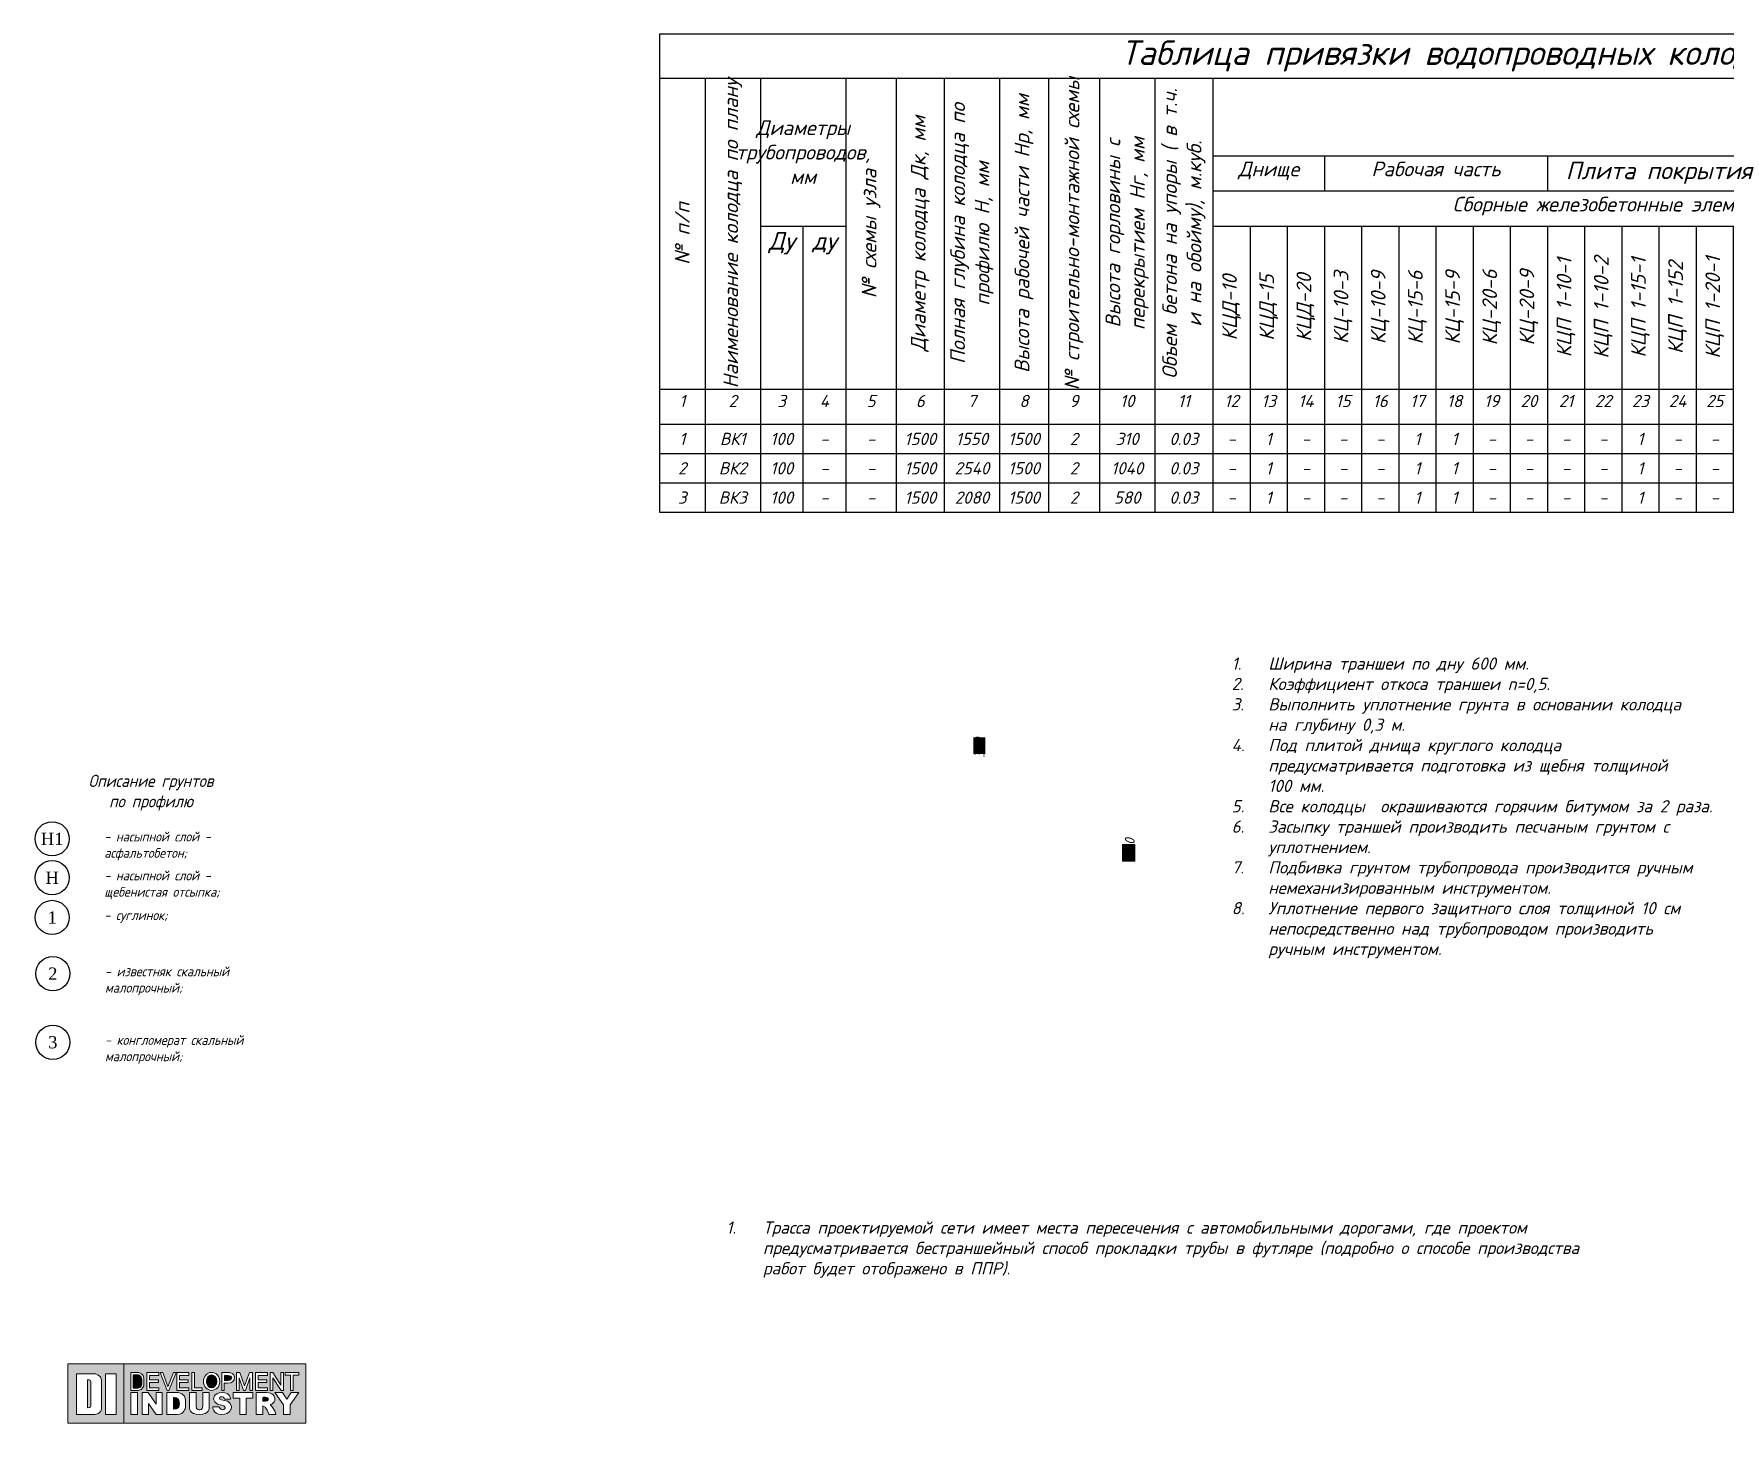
# Model space of a CAD drawing. Header units: millimetres. Extents: x 41097286 to 44249727, y 21258419 to 22595975.
# Drawn here: x 42053467 to 42226419, y 22408394 to 22550421 of the extents above; entities that cross this region are included whole.
import ezdxf
from ezdxf.enums import TextEntityAlignment as Align

# ---------------------------------------------------------------- set-up
doc = ezdxf.new("R2010")
doc.units = ezdxf.units.MM
doc.set_wipeout_variables(frame=1)
doc.layers.add('Вода', color=130, linetype='Continuous', lineweight=30)
for name, color, linetype in [('ГЛ_Разрез_СквМаска', 6, 'Continuous'), ('ГЛ_Разрез_СлоиОбозначения', 7, 'Continuous'), ('Слой 2', 7, 'Continuous'), ('ШРИФТЫ', 7, 'Continuous')]:
    doc.layers.add(name, color=color, linetype=linetype)
doc.styles.add('note', font='isocpeur.ttf', dxfattribs={"width": 0.9, "oblique": 15})
doc.styles.get("Standard").update_dxf_attribs({"font": 'isocpeui.ttf'})
doc.styles.add('ГеологияРазрезОсь', font='times.ttf', dxfattribs={"height": 2.5})

# ---------------------------------------------------------------- blocks, each defined once
blk = doc.blocks.new('*T7')
at = {"color": 0, "linetype": 'ByBlock', "lineweight": -2, "transparency": 16777216}
for p, q in [((0, 0), (197500, 0)), ((0, 0), (0, -48909)), ((197500, 0), (197500, -48909)), ((0, -4533), (197500, -4533)), ((4679, -4533), (4679, -48909)), ((10329, -4533), (10329, -48909)), ((19060, -4533), (19060, -48909)), ((24222, -4533), (24222, -48909)), ((29130, -4533), (29130, -48909)), ((34782, -4533), (34782, -48909)), ((39781, -4533), (39781, -48909)), ((45005, -4533), (45005, -48909)), ((50655, -4533), (50655, -48909)), ((56605, -4533), (56605, -48909)), ((182052, -4533), (182052, -48909)), ((56605, -12463), (182052, -12463)), ((68007, -12463), (68007, -16063)), ((90811, -12463), (90811, -16063)), ((113615, -12463), (113615, -16063)), ((163024, -12463), (163024, -48909)), ((168674, -12463), (168674, -48909)), ((172374, -12463), (172374, -48909)), ((178052, -12463), (178052, -48909)), ((56605, -16063), (172374, -16063)), ((10329, -19663), (19060, -19663)), ((14671, -19663), (14671, -48909)), ((56605, -19663), (163024, -19663)), ((60406, -19663), (60406, -48909)), ((64207, -19663), (64207, -48909)), ((68007, -19663), (68007, -48909)), ((71808, -19663), (71808, -48909)), ((75609, -19663), (75609, -48909)), ((79409, -19663), (79409, -48909)), ((83210, -19663), (83210, -48909)), ((87011, -19663), (87011, -48909)), ((90811, -19663), (90811, -48909)), ((94612, -19663), (94612, -48909)), ((98413, -19663), (98413, -48909)), ((102213, -19663), (102213, -48909)), ((106014, -19663), (106014, -48909)), ((109815, -19663), (109815, -48909)), ((113615, -19663), (113615, -48909)), ((117416, -19663), (117416, -48909)), ((121217, -19663), (121217, -48909)), ((125017, -19663), (125017, -48909)), ((128818, -19663), (128818, -48909)), ((132619, -19663), (132619, -48909)), ((136419, -19663), (136419, -48909)), ((140220, -19663), (140220, -48909)), ((144021, -19663), (144021, -48909)), ((147821, -19663), (147821, -48909)), ((151622, -19663), (151622, -48909)), ((155423, -19663), (155423, -48909)), ((159223, -19663), (159223, -48909)), ((0, -36309), (197500, -36309)), ((0, -39909), (197500, -39909)), ((0, -42909), (197500, -42909)), ((0, -45909), (197500, -45909)), ((0, -48909), (197500, -48909))]:
    blk.add_line(p, q, dxfattribs=at)
at = {"color": 0, "transparency": 16777216}
for s, insert, char_height, width, attachment_point in [('Таблица привязки водопроводных колодцев по ТПР 901-09-11.84', (98750, -2267), 2500, 196300, 5), ('Расход материалов', (119329, -8498), 1500, 124246.9, 5), ('Диаметры трубопроводов, мм', (14695, -12098), 1500, 7531.1, 5), ('Днище', (62306, -13063), 1500, 10201.97, 2), ('Рабочая часть', (79409, -13063), 1500, 21603.95, 2), ('Плита покрытия', (102213, -13063), 1800, 21603.95, 2), ('Горловина', (138320, -13063), 1800, 48208.55, 2), ('Сборные железобетонные элементы, серия 3.900-3, выпуск 7', (109815, -16663), 1500, 105218.41, 2), ('Ду', (12500, -20263), 1800, 3141.53, 2), ('Примечания', (189776, -20421), 1800, 14247.67, 5), ('ду', (16865, -20263), 1800, 3189.57, 2), ('1', (2340, -36909), 1250, 3479.05, 2), ('2', (7504, -36909), 1250, 4450, 2), ('3', (12500, -36909), 1250, 3141.53, 2), ('4', (16865, -36909), 1250, 3189.57, 2), ('5', (21641, -36909), 1250, 3961.84, 2), ('6', (26676, -36909), 1250, 3707.68, 2), ('7', (31956, -36909), 1250, 4452.25, 2), ('8', (37281, -36909), 1250, 3798.95, 2), ('9', (42393, -36909), 1250, 4024.56, 2), ('10', (47830, -36909), 1250, 4450, 2), ('11', (53630, -36909), 1250, 4750, 2), ('12', (58506, -36909), 1250, 2600.66, 2), ('13', (62306, -36909), 1250, 2600.66, 2), ('14', (66107, -36909), 1250, 2600.66, 2), ('15', (69908, -36909), 1250, 2600.66, 2), ('16', (73708, -36909), 1250, 2600.66, 2), ('17', (77509, -36909), 1250, 2600.66, 2), ('18', (81310, -36909), 1250, 2600.66, 2), ('19', (85110, -36909), 1250, 2600.66, 2), ('20', (88911, -36909), 1250, 2600.66, 2), ('21', (92712, -36909), 1250, 2600.66, 2), ('22', (96512, -36909), 1250, 2600.66, 2), ('23', (100313, -36909), 1250, 2600.66, 2), ('24', (104114, -36909), 1250, 2600.66, 2), ('25', (107914, -36909), 1250, 2600.66, 2), ('26', (111715, -36909), 1250, 2600.66, 2), ('27', (115516, -36909), 1250, 2600.66, 2), ('28', (119316, -36909), 1250, 2600.66, 2), ('29', (123117, -36909), 1250, 2600.66, 2), ('30', (126918, -36909), 1250, 2600.66, 2), ('31', (130718, -36909), 1250, 2600.66, 2), ('32', (134519, -36909), 1250, 2600.66, 2), ('33', (138320, -36909), 1250, 2600.66, 2), ('34', (142120, -36909), 1250, 2600.66, 2), ('35', (145921, -36909), 1250, 2600.66, 2), ('36', (149722, -36909), 1250, 2600.66, 2), ('37', (153522, -36909), 1250, 2600.66, 2), ('38', (157323, -36909), 1250, 2600.66, 2), ('39', (161124, -36909), 1250, 2600.66, 2), ('40', (165849, -36909), 1250, 4450, 2), ('41', (170524, -36909), 1250, 2500, 2), ('42', (175213, -36909), 1250, 4477.83, 2), ('43', (180052, -36909), 1250, 2800.66, 2), ('45', (189776, -36909), 1250, 14247.67, 2), ('1', (2340, -41409), 1250, 3479.05, 5), ('ВК1', (7504, -41409), 1250, 4450, 5), ('100', (12500, -41409), 1250, 3141.53, 5), ('-', (16865, -41409), 1250, 3189.57, 5), ('-', (21641, -41409), 1250, 3961.84, 5), ('1500', (26676, -41409), 1250, 3707.68, 5), ('1550', (31956, -41409), 1250, 4452.25, 5), ('1500', (37281, -41409), 1250, 3798.95, 5), ('2', (42393, -41409), 1250, 4024.56, 5), ('310', (47830, -41409), 1250, 4450, 5), ('0.03', (53630, -41409), 1250, 4750, 5), ('-', (58506, -41409), 1250, 2600.66, 5), ('1', (62306, -41409), 1250, 2600.66, 5), ('-', (66107, -41409), 1250, 2600.66, 5), ('-', (69908, -41409), 1250, 2600.66, 5), ('-', (73708, -41409), 1250, 2600.66, 5), ('1', (77509, -41409), 1250, 2600.66, 5), ('1', (81310, -41409), 1250, 2600.66, 5), ('-', (85110, -41409), 1250, 2600.66, 5), ('-', (88911, -41409), 1250, 2600.66, 5), ('-', (92712, -41409), 1250, 2600.66, 5), ('-', (96512, -41409), 1250, 2600.66, 5), ('1', (100313, -41409), 1250, 2600.66, 5), ('-', (104114, -41409), 1250, 2600.66, 5), ('-', (107914, -41409), 1250, 2600.66, 5), ('-', (111715, -41409), 1250, 2600.66, 5), ('1', (115516, -41409), 1250, 2600.66, 5), ('-', (119316, -41409), 1250, 2600.66, 5), ('-', (123117, -41409), 1250, 2600.66, 5), ('-', (126918, -41409), 1250, 2600.66, 5), ('-', (130718, -41409), 1250, 2600.66, 5), ('-', (134519, -41409), 1250, 2600.66, 5), ('-', (138320, -41409), 1250, 2600.66, 5), ('-', (142120, -41409), 1250, 2600.66, 5), ('-', (145921, -41409), 1250, 2600.66, 5), ('-', (149722, -41409), 1250, 2600.66, 5), ('-', (153522, -41409), 1250, 2600.66, 5), ('-', (157323, -41409), 1250, 2600.66, 5), ('-', (161124, -41409), 1250, 2600.66, 5), ('-', (165849, -41409), 1250, 4450, 5), ('Л', (170524, -41409), 1250, 2500, 5), ('+', (175213, -41409), 1250, 4477.83, 5), ('+', (180052, -41409), 1250, 2800.66, 5), ('2', (2340, -44409), 1250, 3479.05, 5), ('ВК2', (7504, -44409), 1250, 4450, 5), ('100', (12500, -44409), 1250, 3141.53, 5), ('-', (16865, -44409), 1250, 3189.57, 5), ('-', (21641, -44409), 1250, 3961.84, 5), ('1500', (26676, -44409), 1250, 3707.68, 5), ('2540', (31956, -44409), 1250, 4452.25, 5), ('1500', (37281, -44409), 1250, 3798.95, 5), ('2', (42393, -44409), 1250, 4024.56, 5), ('1040', (47830, -44409), 1250, 4450, 5), ('0.03', (53630, -44409), 1250, 4750, 5), ('-', (58506, -44409), 1250, 2600.66, 5), ('1', (62306, -44409), 1250, 2600.66, 5), ('-', (66107, -44409), 1250, 2600.66, 5), ('-', (69908, -44409), 1250, 2600.66, 5), ('-', (73708, -44409), 1250, 2600.66, 5), ('1', (77509, -44409), 1250, 2600.66, 5), ('1', (81310, -44409), 1250, 2600.66, 5), ('-', (85110, -44409), 1250, 2600.66, 5), ('-', (88911, -44409), 1250, 2600.66, 5), ('-', (92712, -44409), 1250, 2600.66, 5), ('-', (96512, -44409), 1250, 2600.66, 5), ('1', (100313, -44409), 1250, 2600.66, 5), ('-', (104114, -44409), 1250, 2600.66, 5), ('-', (107914, -44409), 1250, 2600.66, 5), ('-', (111715, -44409), 1250, 2600.66, 5), ('3', (115516, -44409), 1250, 2600.66, 5), ('-', (119316, -44409), 1250, 2600.66, 5), ('-', (123117, -44409), 1250, 2600.66, 5), ('-', (126918, -44409), 1250, 2600.66, 5), ('1', (130718, -44409), 1250, 2600.66, 5), ('-', (134519, -44409), 1250, 2600.66, 5), ('-', (138320, -44409), 1250, 2600.66, 5), ('-', (142120, -44409), 1250, 2600.66, 5), ('-', (145921, -44409), 1250, 2600.66, 5), ('-', (149722, -44409), 1250, 2600.66, 5), ('-', (153522, -44409), 1250, 2600.66, 5), ('-', (157323, -44409), 1250, 2600.66, 5), ('-', (161124, -44409), 1250, 2600.66, 5), ('-', (165849, -44409), 1250, 4450, 5), ('Л', (170524, -44409), 1250, 2500, 5), ('+', (175213, -44409), 1250, 4477.83, 5), ('+', (180052, -44409), 1250, 2800.66, 5), ('3', (2340, -47409), 1250, 3479.05, 5), ('ВК3', (7504, -47409), 1250, 4450, 5), ('100', (12500, -47409), 1250, 3141.53, 5), ('-', (16865, -47409), 1250, 3189.57, 5), ('-', (21641, -47409), 1250, 3961.84, 5), ('1500', (26676, -47409), 1250, 3707.68, 5), ('2080', (31956, -47409), 1250, 4452.25, 5), ('1500', (37281, -47409), 1250, 3798.95, 5), ('2', (42393, -47409), 1250, 4024.56, 5), ('580', (47830, -47409), 1250, 4450, 5), ('0.03', (53630, -47409), 1250, 4750, 5), ('-', (58506, -47409), 1250, 2600.66, 5), ('1', (62306, -47409), 1250, 2600.66, 5), ('-', (66107, -47409), 1250, 2600.66, 5), ('-', (69908, -47409), 1250, 2600.66, 5), ('-', (73708, -47409), 1250, 2600.66, 5), ('1', (77509, -47409), 1250, 2600.66, 5), ('1', (81310, -47409), 1250, 2600.66, 5), ('-', (85110, -47409), 1250, 2600.66, 5), ('-', (88911, -47409), 1250, 2600.66, 5), ('-', (92712, -47409), 1250, 2600.66, 5), ('-', (96512, -47409), 1250, 2600.66, 5), ('1', (100313, -47409), 1250, 2600.66, 5), ('-', (104114, -47409), 1250, 2600.66, 5), ('-', (107914, -47409), 1250, 2600.66, 5), ('-', (111715, -47409), 1250, 2600.66, 5), ('1', (115516, -47409), 1250, 2600.66, 5), ('-', (119316, -47409), 1250, 2600.66, 5), ('-', (123117, -47409), 1250, 2600.66, 5), ('1', (126918, -47409), 1250, 2600.66, 5), ('-', (130718, -47409), 1250, 2600.66, 5), ('-', (134519, -47409), 1250, 2600.66, 5), ('-', (138320, -47409), 1250, 2600.66, 5), ('-', (142120, -47409), 1250, 2600.66, 5), ('-', (145921, -47409), 1250, 2600.66, 5), ('-', (149722, -47409), 1250, 2600.66, 5), ('-', (153522, -47409), 1250, 2600.66, 5), ('-', (157323, -47409), 1250, 2600.66, 5), ('-', (161124, -47409), 1250, 2600.66, 5), ('-', (165849, -47409), 1250, 4450, 5), ('Л', (170524, -47409), 1250, 2500, 5), ('+', (175213, -47409), 1250, 4477.83, 5), ('+', (180052, -47409), 1250, 2800.66, 5)]:
    blk.add_mtext(s, dxfattribs=dict(at, insert=insert, char_height=char_height, width=width, attachment_point=attachment_point))
at = {"color": 0, "transparency": 16777216, "char_height": 1500, "rotation": 90}
for s, insert, width, attachment_point in [('Наименование колодца по плану', (7504, -20421), 30575.77, 5), ('№ строительно-монтажной схемы', (42393, -20421), 30575.77, 5), ('Высота рабочей части Нр, мм', (37281, -20421), 30575.77, 5), ('Объем бетона на упоры ( в т.ч. и на обойму), м.куб.', (53630, -20421), 30575.77, 5), ('Диаметр колодца Дк, мм', (26676, -20421), 30575.77, 5), ('Полная глубина колодца по профилю Н, мм', (31956, -20421), 30575.77, 5), ('Высота горловины с перекрытием Hг, мм', (47830, -20421), 30575.77, 5), ('№ схемы узла', (21641, -20421), 30575.77, 5), ('Скобы ходовые/стремянка', (172988, -22636), 22646.32, 2), ('Гидроизоляция', (179077, -20133), 22646.32, 2), ('№ п/п', (2340, -20421), 30575.77, 5), ('Кирпичная кладка, ряды', (163624, -25709), 19046.32, 2), ('Тип люка', (169773, -20917), 19046.32, 2), ('КЦП 1-20-2', (111715, -27986), 15446.32, 5), ('КЦ-10-3', (69908, -27986), 15446.32, 5), ('КЦ-10-9', (73708, -27986), 15446.32, 5), ('КЦ-15-6', (77509, -27986), 15446.32, 5), ('КЦ-15-9', (81310, -27986), 15446.32, 5), ('КЦ-20-6', (85110, -27986), 15446.32, 5), ('КЦ-20-9', (88911, -27986), 15446.32, 5), ('КЦП 1-10-1', (92712, -27986), 15446.32, 5), ('КЦП 1-10-2', (96512, -27986), 15446.32, 5), ('КЦП 1-15-1', (100313, -27986), 15446.32, 5), ('КЦП 1-152', (104114, -27986), 15446.32, 5), ('КЦП 1-20-1', (107914, -27986), 15446.32, 5), ('КЦ-10-3', (138320, -27986), 15446.32, 5), ('КЦ-10-6', (142120, -27986), 15446.32, 5), ('КЦ-10-9', (145921, -27986), 15446.32, 5), ('КЦД-10', (58506, -27986), 15446.32, 5), ('КЦД-15', (62306, -27986), 15446.32, 5), ('КЦД-20', (66107, -27986), 15446.32, 5), ('КЦО-1', (115516, -27986), 15446.32, 5), ('КЦО-2', (119316, -27986), 15446.32, 5), ('КЦО-4', (123117, -27986), 15446.32, 5), ('КЦ-7-3', (126918, -27986), 15446.32, 5), ('КЦ-7-6', (130718, -27986), 15446.32, 5), ('КЦ-7-9', (134519, -27986), 15446.32, 5), ('КЦО-1', (149722, -27986), 15446.32, 5), ('КЦО-3', (153522, -27986), 15446.32, 5), ('КЦ-7-3', (157323, -27986), 15446.32, 5), ('КЦ-7-9', (161124, -27986), 15446.32, 5)]:
    blk.add_mtext(s, dxfattribs=dict(at, insert=insert, width=width, attachment_point=attachment_point))
blk = doc.blocks.new('ГЛ_Разрез_СлоиОбозначения')
blk.add_wipeout([(3.75, 0), (3.61, 1.08), (3.1, 2.14), (2.3, 2.99), (1.45, 3.48), (0.58, 3.71), (0, 3.75), (-0.58, 3.71), (-1.45, 3.48), (-2.3, 2.99), (-3.1, 2.14), (-3.61, 1.08), (-3.75, 0), (-3.61, -1.08), (-3.1, -2.14), (-2.3, -2.99), (-1.45, -3.48), (-0.58, -3.71), (0, -3.75), (0.58, -3.71), (1.45, -3.48), (2.3, -2.99), (3.1, -2.14), (3.61, -1.08)]).dxf.layer = 'ГЛ_Разрез_СквМаска'
at = {"layer": 'ГЛ_Разрез_СлоиОбозначения'}
blk.add_circle((0, 0), 3.5, dxfattribs=at)
at = {"layer": 'ГЛ_Разрез_СлоиОбозначения', "style": 'ГеологияРазрезОсь'}
blk.add_attdef('НОМЕР', text='', height=2.5, dxfattribs=at).set_placement((0, 0), align=Align.MIDDLE_CENTER)
blk = doc.blocks.new('DI')
at = {"layer": 'Слой 2', "true_color": 0xf7931d}
h = blk.add_hatch(color=30, dxfattribs=at)
h.dxf.hatch_style = 2
h.paths.add_polyline_path([(-1796, 420), (-1796, -450), (-975, -450), (-975, 420)])
edge = h.paths.add_edge_path()
edge.add_spline(control_points=[(-1300, -226), (-1300, -226), (-1303, -324), (-1401, -324), (-1498, -324), (-1668, -324), (-1668, -324), (-1668, -324), (-1668, 277), (-1668, 277), (-1668, 277), (-1399, 277), (-1399, 277), (-1399, 277), (-1300, 255), (-1300, 186), (-1300, 116), (-1300, -226), (-1300, -226)], knot_values=[0, 0, 0, 0, 1, 1, 1, 2, 2, 2, 3, 3, 3, 4, 4, 4, 5, 5, 5, 6, 6, 6, 6], degree=3, periodic=0)
h.paths.add_polyline_path([(-1087, -324), (-1243, -324), (-1243, 277), (-1087, 277)])
at = {"layer": 'Слой 2', "true_color": 0x231f20}
h = blk.add_hatch(color=250, dxfattribs=at)
h.dxf.hatch_style = 2
h.paths.add_polyline_path([(-975, 420), (-975, -450), (1699, -450), (1699, 420)])
h.paths.add_polyline_path([(1176, 292), (1217, 292), (1335, 110), (1335, 292), (1373, 292), (1373, 32), (1338, 32), (1217, 215), (1217, 32), (1176, 32)])
h.paths.add_polyline_path([(682, 292), (732, 292), (800, 97), (874, 292), (916, 292), (916, 32), (877, 32), (877, 215), (815, 32), (787, 32), (722, 215), (722, 32), (682, 32)])
edge = h.paths.add_edge_path()
edge.add_spline(control_points=[(465, 292), (465, 292), (583, 292), (583, 292), (583, 292), (654, 282), (654, 225), (654, 167), (623, 138), (551, 139), (502, 140), (502, 140), (502, 140), (502, 140), (502, 32), (502, 32), (502, 32), (465, 32), (465, 32), (465, 32), (465, 292), (465, 292)], knot_values=[0, 0, 0, 0, 1, 1, 1, 2, 2, 2, 3, 3, 3, 4, 4, 4, 5, 5, 5, 6, 6, 6, 7, 7, 7, 7], degree=3, periodic=0)
h.paths.add_polyline_path([(28, 292), (66, 292), (66, 69), (177, 69), (177, 32), (28, 32)])
h.paths.add_polyline_path([(-401, 292), (-326, 86), (-242, 292), (-203, 292), (-313, 32), (-339, 32), (-442, 292)])
h.paths.add_polyline_path([(-634, 292), (-457, 292), (-457, 252), (-596, 251), (-596, 186), (-466, 186), (-466, 146), (-596, 146), (-596, 69), (-457, 69), (-457, 32), (-634, 32)])
h.paths.add_polyline_path([(-775, -324), (-872, -324), (-872, 1), (-775, 1)])
edge = h.paths.add_edge_path()
edge.add_spline(control_points=[(-761, 32), (-830, 32), (-872, 32), (-872, 32), (-872, 32), (-872, 292), (-872, 292), (-872, 292), (-753, 292), (-753, 292), (-753, 292), (-678, 277), (-678, 207), (-678, 136), (-678, 112), (-678, 112), (-678, 112), (-693, 32), (-761, 32)], knot_values=[0, 0, 0, 0, 1, 1, 1, 2, 2, 2, 3, 3, 3, 4, 4, 4, 5, 5, 5, 6, 6, 6, 6], degree=3, periodic=0)
h.paths.add_polyline_path([(-409, -324), (-500, -324), (-612, -162), (-612, -324), (-704, -324), (-704, 1), (-615, 1), (-500, -172), (-500, 1), (-409, 1)])
edge = h.paths.add_edge_path()
edge.add_spline(control_points=[(-68, -224), (-68, -224), (-90, -324), (-186, -324), (-282, -324), (-342, -324), (-342, -324), (-342, -324), (-342, 0), (-342, 0), (-342, 0), (-173, 0), (-173, 0), (-173, 0), (-68, -18), (-68, -106), (-68, -194), (-68, -224), (-68, -224)], knot_values=[0, 0, 0, 0, 1, 1, 1, 2, 2, 2, 3, 3, 3, 4, 4, 4, 5, 5, 5, 6, 6, 6, 6], degree=3, periodic=0)
h.paths.add_polyline_path([(-16, 252), (-155, 251), (-155, 186), (-26, 186), (-26, 146), (-155, 146), (-155, 69), (-16, 69), (-16, 32), (-193, 32), (-193, 292), (-16, 292)])
edge = h.paths.add_edge_path()
edge.add_spline(control_points=[(282, -225), (282, -225), (282, -324), (136, -324), (-10, -324), (-10, -225), (-10, -225), (-10, -225), (-10, 0), (-10, 0), (-10, 0), (88, 0), (88, 0), (88, 0), (88, -149), (88, -202), (88, -255), (136, -254), (136, -254), (136, -254), (185, -255), (185, -202), (185, -149), (185, 0), (185, 0), (185, 0), (282, 0), (282, 0), (282, 0), (282, -225), (282, -225)], knot_values=[0, 0, 0, 0, 1, 1, 1, 2, 2, 2, 3, 3, 3, 4, 4, 4, 5, 5, 5, 6, 6, 6, 7, 7, 7, 8, 8, 8, 9, 9, 9, 10, 10, 10, 10], degree=3, periodic=0)
edge = h.paths.add_edge_path()
edge.add_spline(control_points=[(196, 164), (196, 237), (250, 296), (316, 296), (383, 296), (436, 237), (436, 164), (436, 91), (383, 32), (316, 32), (250, 32), (196, 91), (196, 164)], knot_values=[0, 0, 0, 0, 1, 1, 1, 2, 2, 2, 3, 3, 3, 4, 4, 4, 4], degree=3, periodic=0)
edge = h.paths.add_edge_path()
edge.add_spline(control_points=[(608, -212), (606, -232), (594, -321), (463, -321), (332, -321), (334, -212), (334, -212), (334, -212), (426, -210), (426, -210), (426, -210), (437, -253), (471, -254), (518, -254), (513, -228), (513, -228), (513, -228), (521, -198), (463, -184), (361, -184), (345, -93), (345, -93), (345, -93), (346, 1), (471, 1), (596, 1), (595, -99), (595, -99), (595, -99), (505, -99), (505, -99), (505, -99), (507, -67), (471, -63), (435, -58), (443, -67), (437, -76), (431, -86), (427, -104), (504, -116), (582, -116), (609, -192), (608, -212)], knot_values=[0, 0, 0, 0, 1, 1, 1, 2, 2, 2, 3, 3, 3, 4, 4, 4, 5, 5, 5, 6, 6, 6, 7, 7, 7, 8, 8, 8, 9, 9, 9, 10, 10, 10, 11, 11, 11, 12, 12, 12, 13, 13, 13, 14, 14, 14, 14], degree=3, periodic=0)
h.paths.add_polyline_path([(924, -81), (826, -81), (826, -324), (779, -324), (732, -324), (732, -81), (634, -81), (634, 0), (779, 0), (924, 0)])
h.paths.add_polyline_path([(962, 292), (1140, 292), (1140, 252), (1000, 251), (1000, 186), (1130, 186), (1130, 146), (1000, 146), (1000, 69), (1140, 69), (1140, 32), (962, 32)])
edge = h.paths.add_edge_path()
edge.add_spline(control_points=[(1157, -324), (1157, -324), (1118, -196), (1071, -196), (1071, -236), (1071, -324), (1071, -324), (1071, -324), (969, -324), (969, -324), (969, -324), (969, -321), (969, -321), (969, -321), (969, 0), (969, 0), (969, 0), (1082, -1), (1082, -1), (1082, -1), (1155, 6), (1200, -19), (1223, -31), (1247, -63), (1247, -92), (1247, -109), (1242, -126), (1234, -138), (1214, -171), (1181, -180), (1181, -180), (1181, -180), (1254, -258), (1259, -324), (1196, -324), (1157, -324), (1157, -324)], knot_values=[0, 0, 0, 0, 1, 1, 1, 2, 2, 2, 3, 3, 3, 4, 4, 4, 5, 5, 5, 6, 6, 6, 7, 7, 7, 8, 8, 8, 9, 9, 9, 10, 10, 10, 11, 11, 11, 12, 12, 12, 12], degree=3, periodic=0)
h.paths.add_polyline_path([(1473, -181), (1473, -324), (1422, -324), (1371, -324), (1371, -181), (1248, 1), (1356, 1), (1422, -99), (1488, 1), (1596, 1)])
h.paths.add_polyline_path([(1596, 254), (1516, 254), (1516, 32), (1474, 32), (1474, 254), (1399, 254), (1399, 292), (1596, 292)])
h = blk.add_hatch(color=250, dxfattribs=at)
h.dxf.hatch_style = 2
edge = h.paths.add_edge_path()
edge.add_spline(control_points=[(-758, 258), (-758, 258), (-836, 258), (-836, 258), (-836, 258), (-836, 66), (-836, 66), (-836, 66), (-808, 66), (-764, 66), (-719, 66), (-709, 125), (-709, 125), (-709, 125), (-709, 143), (-709, 195), (-709, 247), (-758, 258), (-758, 258)], knot_values=[0, 0, 0, 0, 1, 1, 1, 2, 2, 2, 3, 3, 3, 4, 4, 4, 5, 5, 5, 6, 6, 6, 6], degree=3, periodic=0)
h = blk.add_hatch(color=250, dxfattribs=at)
h.dxf.hatch_style = 2
edge = h.paths.add_edge_path()
edge.add_spline(control_points=[(316, 260), (274, 260), (240, 217), (240, 164), (240, 111), (274, 68), (316, 68), (358, 68), (392, 111), (392, 164), (392, 217), (358, 260), (316, 260)], knot_values=[0, 0, 0, 0, 1, 1, 1, 2, 2, 2, 3, 3, 3, 4, 4, 4, 4], degree=3, periodic=0)
h = blk.add_hatch(color=250, dxfattribs=at)
h.dxf.hatch_style = 2
edge = h.paths.add_edge_path()
edge.add_spline(control_points=[(614, 214), (614, 266), (504, 250), (504, 250), (504, 250), (504, 177), (504, 177), (504, 177), (614, 161), (614, 214)], knot_values=[0, 0, 0, 0, 1, 1, 1, 2, 2, 2, 3, 3, 3, 3], degree=3, periodic=0)
at = {"layer": 'Слой 2', "true_color": 0xf7931d}
h = blk.add_hatch(color=30, dxfattribs=at)
h.dxf.hatch_style = 2
edge = h.paths.add_edge_path()
edge.add_spline(control_points=[(-1508, 186), (-1508, 186), (-1508, -223), (-1508, -223), (-1460, -223), (-1457, -193), (-1457, -193), (-1457, -193), (-1457, 119), (-1457, 156), (-1457, 192), (-1508, 186), (-1508, 186)], knot_values=[0, 0, 0, 0, 1, 1, 1, 2, 2, 2, 3, 3, 3, 4, 4, 4, 4], degree=3, periodic=0)
at = {"layer": 'Слой 2', "true_color": 0x231f20}
h = blk.add_hatch(color=250, dxfattribs=at)
h.dxf.hatch_style = 2
edge = h.paths.add_edge_path()
edge.add_spline(control_points=[(-244, -72), (-244, -72), (-244, -244), (-244, -244), (-172, -244), (-155, -219), (-155, -158), (-155, -57), (-244, -72), (-244, -72)], knot_values=[0, 0, 0, 0, 1, 1, 1, 2, 2, 2, 3, 3, 3, 3], degree=3, periodic=0)
h = blk.add_hatch(color=250, dxfattribs=at)
h.dxf.hatch_style = 2
edge = h.paths.add_edge_path()
edge.add_spline(control_points=[(1068, -71), (1068, -71), (1068, -127), (1068, -127), (1068, -127), (1151, -138), (1151, -99), (1151, -60), (1068, -71), (1068, -71)], knot_values=[0, 0, 0, 0, 1, 1, 1, 2, 2, 2, 3, 3, 3, 3], degree=3, periodic=0)
at = {"layer": 'Слой 2', "lineweight": 0}
for points in [[(-1796, 420), (-1796, -450), (-975, -450), (-975, 420), (-1796, 420)], [(-1087, -324), (-1243, -324), (-1243, 277), (-1087, 277), (-1087, -324)], [(-975, 420), (-975, -450), (1699, -450), (1699, 420), (-975, 420)], [(-634, 292), (-457, 292), (-457, 252), (-596, 251), (-596, 186), (-466, 186), (-466, 146), (-596, 146), (-596, 69), (-457, 69), (-457, 32), (-634, 32), (-634, 292)], [(-401, 292), (-326, 86), (-242, 292), (-203, 292), (-313, 32), (-339, 32), (-442, 292), (-401, 292)], [(-16, 252), (-155, 251), (-155, 186), (-26, 186), (-26, 146), (-155, 146), (-155, 69), (-16, 69), (-16, 32), (-193, 32), (-193, 292), (-16, 292), (-16, 252)], [(28, 292), (66, 292), (66, 69), (177, 69), (177, 32), (28, 32), (28, 292)], [(682, 292), (732, 292), (800, 97), (874, 292), (916, 292), (916, 32), (877, 32), (877, 215), (815, 32), (787, 32), (722, 215), (722, 32), (682, 32), (682, 292)], [(962, 292), (1140, 292), (1140, 252), (1000, 251), (1000, 186), (1130, 186), (1130, 146), (1000, 146), (1000, 69), (1140, 69), (1140, 32), (962, 32), (962, 292)], [(1176, 292), (1217, 292), (1335, 110), (1335, 292), (1373, 292), (1373, 32), (1338, 32), (1217, 215), (1217, 32), (1176, 32), (1176, 292)], [(1596, 254), (1516, 254), (1516, 32), (1474, 32), (1474, 254), (1399, 254), (1399, 292), (1596, 292), (1596, 254)], [(-775, -324), (-872, -324), (-872, 1), (-775, 1), (-775, -324)], [(-409, -324), (-500, -324), (-612, -162), (-612, -324), (-704, -324), (-704, 1), (-615, 1), (-500, -172), (-500, 1), (-409, 1), (-409, -324)], [(924, -81), (826, -81), (826, -324), (779, -324), (732, -324), (732, -81), (634, -81), (634, 0), (779, 0), (924, 0), (924, -81)], [(1473, -181), (1473, -324), (1422, -324), (1371, -324), (1371, -181), (1248, 1), (1356, 1), (1422, -99), (1488, 1), (1596, 1), (1473, -181)]]:
    blk.add_lwpolyline(points, dxfattribs=at)
for points, knots in [([(-1300, -226), (-1300, -226), (-1303, -324), (-1401, -324), (-1498, -324), (-1668, -324), (-1668, -324), (-1668, -324), (-1668, 277), (-1668, 277), (-1668, 277), (-1399, 277), (-1399, 277), (-1399, 277), (-1300, 255), (-1300, 186), (-1300, 116), (-1300, -226), (-1300, -226)], [0, 0, 0, 0, 1, 1, 1, 2, 2, 2, 3, 3, 3, 4, 4, 4, 5, 5, 5, 6, 6, 6, 6]), ([(-761, 32), (-830, 32), (-872, 32), (-872, 32), (-872, 32), (-872, 292), (-872, 292), (-872, 292), (-753, 292), (-753, 292), (-753, 292), (-678, 277), (-678, 207), (-678, 136), (-678, 112), (-678, 112), (-678, 112), (-693, 32), (-761, 32)], [0, 0, 0, 0, 1, 1, 1, 2, 2, 2, 3, 3, 3, 4, 4, 4, 5, 5, 5, 6, 6, 6, 6]), ([(-758, 258), (-758, 258), (-836, 258), (-836, 258), (-836, 258), (-836, 66), (-836, 66), (-836, 66), (-808, 66), (-764, 66), (-719, 66), (-709, 125), (-709, 125), (-709, 125), (-709, 143), (-709, 195), (-709, 247), (-758, 258), (-758, 258)], [0, 0, 0, 0, 1, 1, 1, 2, 2, 2, 3, 3, 3, 4, 4, 4, 5, 5, 5, 6, 6, 6, 6]), ([(196, 164), (196, 237), (250, 296), (316, 296), (383, 296), (436, 237), (436, 164), (436, 91), (383, 32), (316, 32), (250, 32), (196, 91), (196, 164)], [0, 0, 0, 0, 1, 1, 1, 2, 2, 2, 3, 3, 3, 4, 4, 4, 4]), ([(316, 260), (274, 260), (240, 217), (240, 164), (240, 111), (274, 68), (316, 68), (358, 68), (392, 111), (392, 164), (392, 217), (358, 260), (316, 260)], [0, 0, 0, 0, 1, 1, 1, 2, 2, 2, 3, 3, 3, 4, 4, 4, 4]), ([(465, 292), (465, 292), (583, 292), (583, 292), (583, 292), (654, 282), (654, 225), (654, 167), (623, 138), (551, 139), (502, 140), (502, 140), (502, 140), (502, 140), (502, 32), (502, 32), (502, 32), (465, 32), (465, 32), (465, 32), (465, 292), (465, 292)], [0, 0, 0, 0, 1, 1, 1, 2, 2, 2, 3, 3, 3, 4, 4, 4, 5, 5, 5, 6, 6, 6, 7, 7, 7, 7]), ([(614, 214), (614, 266), (504, 250), (504, 250), (504, 250), (504, 177), (504, 177), (504, 177), (614, 161), (614, 214)], [0, 0, 0, 0, 1, 1, 1, 2, 2, 2, 3, 3, 3, 3]), ([(-1508, 186), (-1508, 186), (-1508, -223), (-1508, -223), (-1460, -223), (-1457, -193), (-1457, -193), (-1457, -193), (-1457, 119), (-1457, 156), (-1457, 192), (-1508, 186), (-1508, 186)], [0, 0, 0, 0, 1, 1, 1, 2, 2, 2, 3, 3, 3, 4, 4, 4, 4]), ([(-68, -224), (-68, -224), (-90, -324), (-186, -324), (-282, -324), (-342, -324), (-342, -324), (-342, -324), (-342, 0), (-342, 0), (-342, 0), (-173, 0), (-173, 0), (-173, 0), (-68, -18), (-68, -106), (-68, -194), (-68, -224), (-68, -224)], [0, 0, 0, 0, 1, 1, 1, 2, 2, 2, 3, 3, 3, 4, 4, 4, 5, 5, 5, 6, 6, 6, 6]), ([(282, -225), (282, -225), (282, -324), (136, -324), (-10, -324), (-10, -225), (-10, -225), (-10, -225), (-10, 0), (-10, 0), (-10, 0), (88, 0), (88, 0), (88, 0), (88, -149), (88, -202), (88, -255), (136, -254), (136, -254), (136, -254), (185, -255), (185, -202), (185, -149), (185, 0), (185, 0), (185, 0), (282, 0), (282, 0), (282, 0), (282, -225), (282, -225)], [0, 0, 0, 0, 1, 1, 1, 2, 2, 2, 3, 3, 3, 4, 4, 4, 5, 5, 5, 6, 6, 6, 7, 7, 7, 8, 8, 8, 9, 9, 9, 10, 10, 10, 10]), ([(608, -212), (606, -232), (594, -321), (463, -321), (332, -321), (334, -212), (334, -212), (334, -212), (426, -210), (426, -210), (426, -210), (437, -253), (471, -254), (518, -254), (513, -228), (513, -228), (513, -228), (521, -198), (463, -184), (361, -184), (345, -93), (345, -93), (345, -93), (346, 1), (471, 1), (596, 1), (595, -99), (595, -99), (595, -99), (505, -99), (505, -99), (505, -99), (507, -67), (471, -63), (435, -58), (443, -67), (437, -76), (431, -86), (427, -104), (504, -116), (582, -116), (609, -192), (608, -212)], [0, 0, 0, 0, 1, 1, 1, 2, 2, 2, 3, 3, 3, 4, 4, 4, 5, 5, 5, 6, 6, 6, 7, 7, 7, 8, 8, 8, 9, 9, 9, 10, 10, 10, 11, 11, 11, 12, 12, 12, 13, 13, 13, 14, 14, 14, 14]), ([(1157, -324), (1157, -324), (1118, -196), (1071, -196), (1071, -236), (1071, -324), (1071, -324), (1071, -324), (969, -324), (969, -324), (969, -324), (969, -321), (969, -321), (969, -321), (969, 0), (969, 0), (969, 0), (1082, -1), (1082, -1), (1082, -1), (1155, 6), (1200, -19), (1223, -31), (1247, -63), (1247, -92), (1247, -109), (1242, -126), (1234, -138), (1214, -171), (1181, -180), (1181, -180), (1181, -180), (1254, -258), (1259, -324), (1196, -324), (1157, -324), (1157, -324)], [0, 0, 0, 0, 1, 1, 1, 2, 2, 2, 3, 3, 3, 4, 4, 4, 5, 5, 5, 6, 6, 6, 7, 7, 7, 8, 8, 8, 9, 9, 9, 10, 10, 10, 11, 11, 11, 12, 12, 12, 12]), ([(-244, -72), (-244, -72), (-244, -244), (-244, -244), (-172, -244), (-155, -219), (-155, -158), (-155, -57), (-244, -72), (-244, -72)], [0, 0, 0, 0, 1, 1, 1, 2, 2, 2, 3, 3, 3, 3]), ([(1068, -71), (1068, -71), (1068, -127), (1068, -127), (1068, -127), (1151, -138), (1151, -99), (1151, -60), (1068, -71), (1068, -71)], [0, 0, 0, 0, 1, 1, 1, 2, 2, 2, 3, 3, 3, 3])]:
    blk.add_open_spline(points, degree=3, knots=knots, dxfattribs=at)

msp = doc.modelspace()

# ---------------------------------------------------------------- hatches: boundary and pattern name
at = {"layer": 'Вода', "linetype": 'Continuous', "lineweight": 0, "ltscale": 0.5, "true_color": 0xffffff}
h = msp.add_hatch(color=7, dxfattribs=at)
h.dxf.hatch_style = 1
h.paths.add_polyline_path([(42149529.715, 22476809.829), (42150766.205, 22476809.829), (42150766.205, 22478503.02), (42149529.715, 22478503.02)])
h = msp.add_hatch(color=7, dxfattribs=at)
h.dxf.hatch_style = 1
h.paths.add_polyline_path([(42164800.055, 22465847.13), (42166036.545, 22465847.13), (42166036.545, 22467540.321), (42164800.055, 22467540.321)])

# ---------------------------------------------------------------- linework, layer by layer
at = {"layer": 'Вода', "color": 7, "linetype": 'Continuous', "lineweight": 0, "ltscale": 0.5, "true_color": 0xffffff}
msp.add_lwpolyline([(42164800.055, 22467540.321), (42166036.545, 22467540.321), (42166036.545, 22465847.13), (42164800.055, 22465847.13)], close=True, dxfattribs=at)

# ---------------------------------------------------------------- block references
msp.add_blockref('*T7', (42117437.963, 22550421.108))
at = {"xscale": 500, "yscale": 500, "zscale": 500}
for p, values in [((42055343.21, 22468129.575), {'НОМЕР': 'Н1'}), ((42055342.408, 22460091.269), {'НОМЕР': '1'}), ((42055412.245, 22454347.841), {'НОМЕР': '2'}), ((42055412.245, 22447334.615), {'НОМЕР': '3'})]:
    msp.add_blockref('ГЛ_Разрез_СлоиОбозначения', p, dxfattribs=at).add_auto_attribs(values)
at = {"color": 0, "lineweight": -2, "xscale": 6.957328385899812, "yscale": 6.957328385899812, "zscale": 6.957328385899812}
msp.add_blockref('DI', (42069445.651, 22411525.236), dxfattribs=at)

# ---------------------------------------------------------------- texts
at = {"style": 'note'}
for s, insert, char_height, width, attachment_point in [('\\pi-3750,l3750,t3750;Описание грунтов\\Pпо профилю', (42065445.585, 22472844.768), 1250, 19853.70685, 5), ('- насыпной слой - асфальтобетон;', (42060672.675, 22468856.277), 1000, 16919.18906, 1), ('- насыпной слой - щебенистая отсыпка;', (42060672.675, 22464878.753), 1000, 16981.48351, 1), ('- суглинок;', (42060671.873, 22460817.971), 1000, 24328.61196, 1), ('- известняк скальный малопрочный;', (42060741.71, 22455074.543), 1000, 16912.44912, 1), ('- конгломерат скальный малопрочный;', (42060741.71, 22448061.317), 1000, 16850.15467, 1)]:
    msp.add_mtext(s, dxfattribs=dict(at, insert=insert, char_height=char_height, width=width, attachment_point=attachment_point))
at = {"layer": 'ШРИФТЫ', "lineweight": 30, "ltscale": 100, "char_height": 1250, "attachment_point": 1}
for s, width, heights, insert in [('\\pi-3750,l3750,t3750;{\\C250;\\c2960685;1.^IШирина траншеи по дну 600 мм.\\P2.^IКоэффициент откоса траншеи n=0,5.\\P3.^IВыполнить уплотнение грунта в основании колодца на глубину 0,3 м}.\\P4.^IПод плитой днища круглого колодца предусматривается подготовка из щебня толщиной  100 мм.\\P5.^IВсе колодцы  окрашиваются горячим битумом за 2 раза.\\P6.^IЗасыпку траншей производить песчаным грунтом с уплотнением.\\P7.^IПодбивка грунтом трубопровода производится ручным немеханизированным инструментом.\\P8.^IУплотнение первого защитного слоя толщиной 10 см непосредственно над трубопроводом производить ручным инструментом.', 47492.77552, [45039.61], (42175950.969, 22486672.494)), ('\\pi-3750,l3750,t3750;1.^IТрасса проектируемой сети имеет места пересечения с автомобильными дорогами, где проектом предусматривается бестраншейный способ прокладки трубы в футляре (подробно о способе производства работ будет отображено в ППР).', 89032.50759, [28767.557], (42124277.662, 22429015.405))]:
    msp.add_mtext_dynamic_manual_height_columns(s, width=width, gutter_width=1250, heights=heights, dxfattribs=dict(at, insert=insert))
at = {"layer": 'ШРИФТЫ', "lineweight": 30, "ltscale": 100, "char_height": 1000, "attachment_point": 1, "rotation": 90}
for s, insert in [('300', (42149679.488, 22476400.091)), ('200', (42165036.545, 22466150.191))]:
    msp.add_mtext_dynamic_manual_height_columns(s, width=5.71337, gutter_width=1250, heights=[0], dxfattribs=dict(at, insert=insert))

# ---------------------------------------------------------------- next in the draw order: block references
at = {"xscale": 500, "yscale": 500, "zscale": 500}
msp.add_blockref('ГЛ_Разрез_СлоиОбозначения', (42055343.21, 22464152.051), dxfattribs=at).add_auto_attribs({'НОМЕР': 'Н'})

doc.saveas('drawing.dxf')
